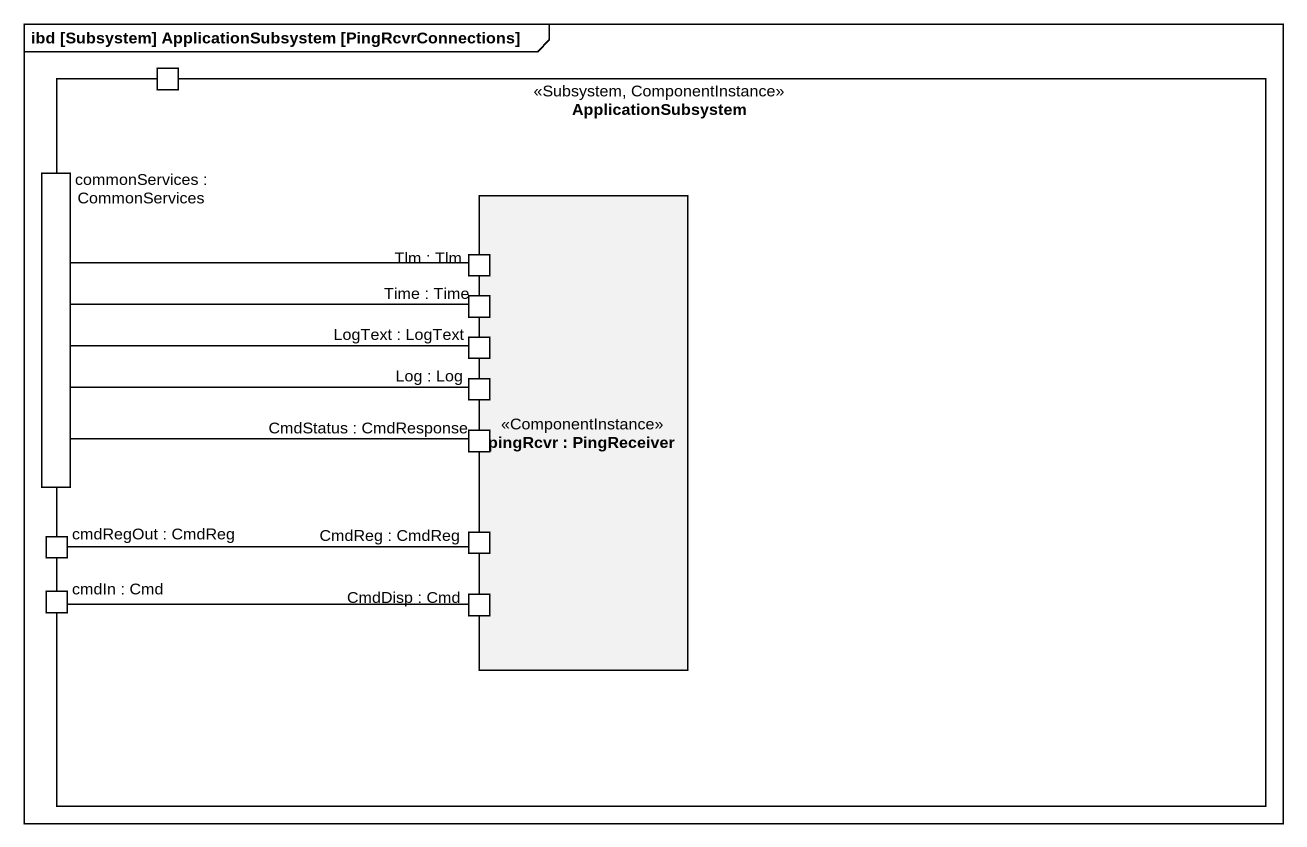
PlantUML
@startuml
mainframe ibd [Subsystem] ApplicationSubsystem [PingRcvrConnections]
rectangle ApplicationSubsystem <<Subsystem, ComponentInstance>> {
  port " " as port1
  port " " as port2
  port " " as port3
  port " " as port4
  port " " as port5
  port " " as port6
  port " " as port7
  port "commonServices : CommonServices" as commonServices
  rectangle "pingRcvr : PingReceiver" as pingRcvr <<ComponentInstance>> {
    port "Tlm : Tlm" as Tlm_Tlm
    port "Time : Time" as Time_Time
    port "LogText : LogText" as LogText_LogText
    port "Log : Log" as Log_Log
    port "CmdStatus : CmdResponse" as CmdStatus_CmdResponse
    port "CmdReg : CmdReg" as CmdReg_CmdReg
    port "CmdDisp : Cmd" as CmdDisp_Cmd
  }
  port "cmdRegOut : CmdReg" as cmdRegOut_CmdReg
  port "cmdIn : Cmd" as cmdIn_Cmd
}
Tlm_Tlm -left- commonServices
Time_Time -left- commonServices
LogText_LogText -left- commonServices
Log_Log -left- commonServices
CmdStatus_CmdResponse -left- commonServices
CmdReg_CmdReg -left- cmdRegOut_CmdReg
cmdIn_Cmd -right- CmdDisp_Cmd
@enduml
